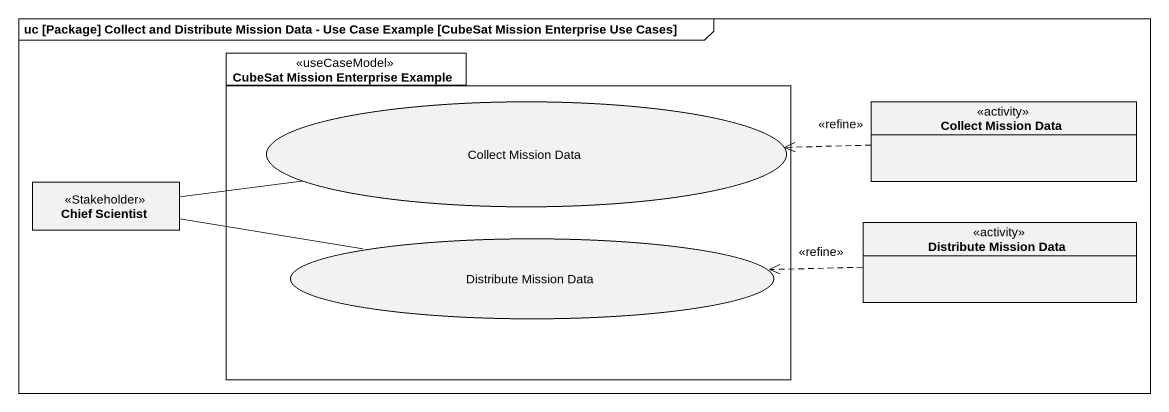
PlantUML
@startuml
mainframe uc [Package] Collect and Distribute Mission Data - Use Case Example [CubeSat Mission Enterprise Use Cases]
allowmixing
hide circle
hide empty members
package "CubeSat Mission Enterprise Example" as CubeSat_Mission_Enterprise <<useCaseModel>> {
  usecase "Collect Mission Data" as Collect_Mission_Data
  usecase "Distribute Mission Data" as Distribute_Mission_Data
}
class "Collect Mission Data" as Collect_Mission_Data_2 <<activity>>
class "Chief Scientist" as Chief_Scientist <<Stakeholder>>
class "Distribute Mission Data" as Distribute_Mission_Data_2 <<activity>>
Collect_Mission_Data_2 .left.> Collect_Mission_Data : <<refine>>
Chief_Scientist -right- Collect_Mission_Data
Chief_Scientist -right- Distribute_Mission_Data
Distribute_Mission_Data_2 .left.> Distribute_Mission_Data : <<refine>>
@enduml
